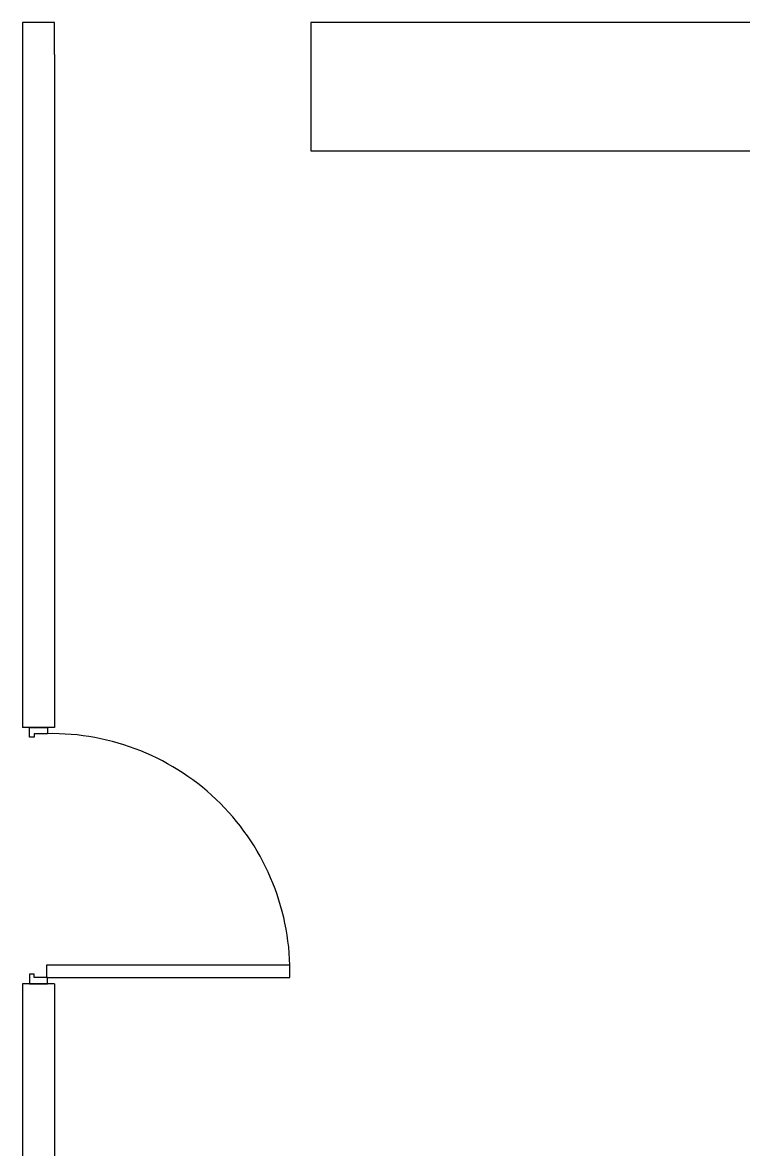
# Model space of a CAD drawing. Header units: centimetres. Extents: x 31418 to 49849, y -3781 to 3852.
# Drawn here: x 33478.1 to 33703.1, y 763.1 to 1114.8 of the extents above; entities that cross this region are included whole.
import ezdxf

# ---------------------------------------------------------------- set-up
doc = ezdxf.new("R2010")
doc.units = ezdxf.units.CM
doc.header["$LTSCALE"] = 100
doc.header["$MEASUREMENT"] = 0
doc.linetypes.add('ACAD_ISO03W100', pattern=[30, 12, -18])
for name, color, linetype in [('Muebles', 11, 'Continuous'), ('MUROS', 5, 'Continuous'), ('PUERTA', 1, 'Continuous'), ('TABIQUE', 3, 'Continuous')]:
    doc.layers.add(name, color=color, linetype=linetype)

msp = doc.modelspace()

# ---------------------------------------------------------------- linework, layer by layer
at = {"linetype": 'ACAD_ISO03W100', "ltscale": 5}
msp.add_arc((33487.26, 818.56), 74.33, 0.1432, 92.6511, dxfattribs=at)
at = {"layer": 'Muebles'}
msp.add_lwpolyline([(33568.12, 1114.81), (33568.12, 1074.81), (33758.12, 1074.81), (33758.12, 1114.81)], close=True, dxfattribs=at)
at = {"layer": 'MUROS', "color": 3}
for p, q in [((33488.12, 1104.81), (33488.12, 894.81)), ((33488.12, 814.81), (33488.12, 684.81))]:
    msp.add_line(p, q, dxfattribs=at)
at = {"layer": 'PUERTA'}
for points in [[(33480.31, 891.81), (33480.31, 894.81), (33485.93, 894.81), (33485.93, 892.81), (33481.71, 892.81), (33481.71, 891.81)], [(33561.59, 820.68), (33485.59, 820.68), (33485.59, 816.81), (33561.59, 816.81)], [(33480.31, 817.81), (33480.31, 814.81), (33485.93, 814.81), (33485.93, 816.81), (33481.71, 816.81), (33481.71, 817.81)]]:
    msp.add_lwpolyline(points, close=True, dxfattribs=at)
at = {"layer": 'TABIQUE'}
for p, q in [((33478.12, 1114.81), (33478.12, 894.81)), ((33488.12, 1114.81), (33478.12, 1114.81)), ((33488.12, 1104.81), (33488.12, 1114.81)), ((33488.12, 894.81), (33478.12, 894.81)), ((33488.12, 814.81), (33478.12, 814.81)), ((33478.12, 814.81), (33478.12, 684.81))]:
    msp.add_line(p, q, dxfattribs=at)

doc.saveas('drawing.dxf')
